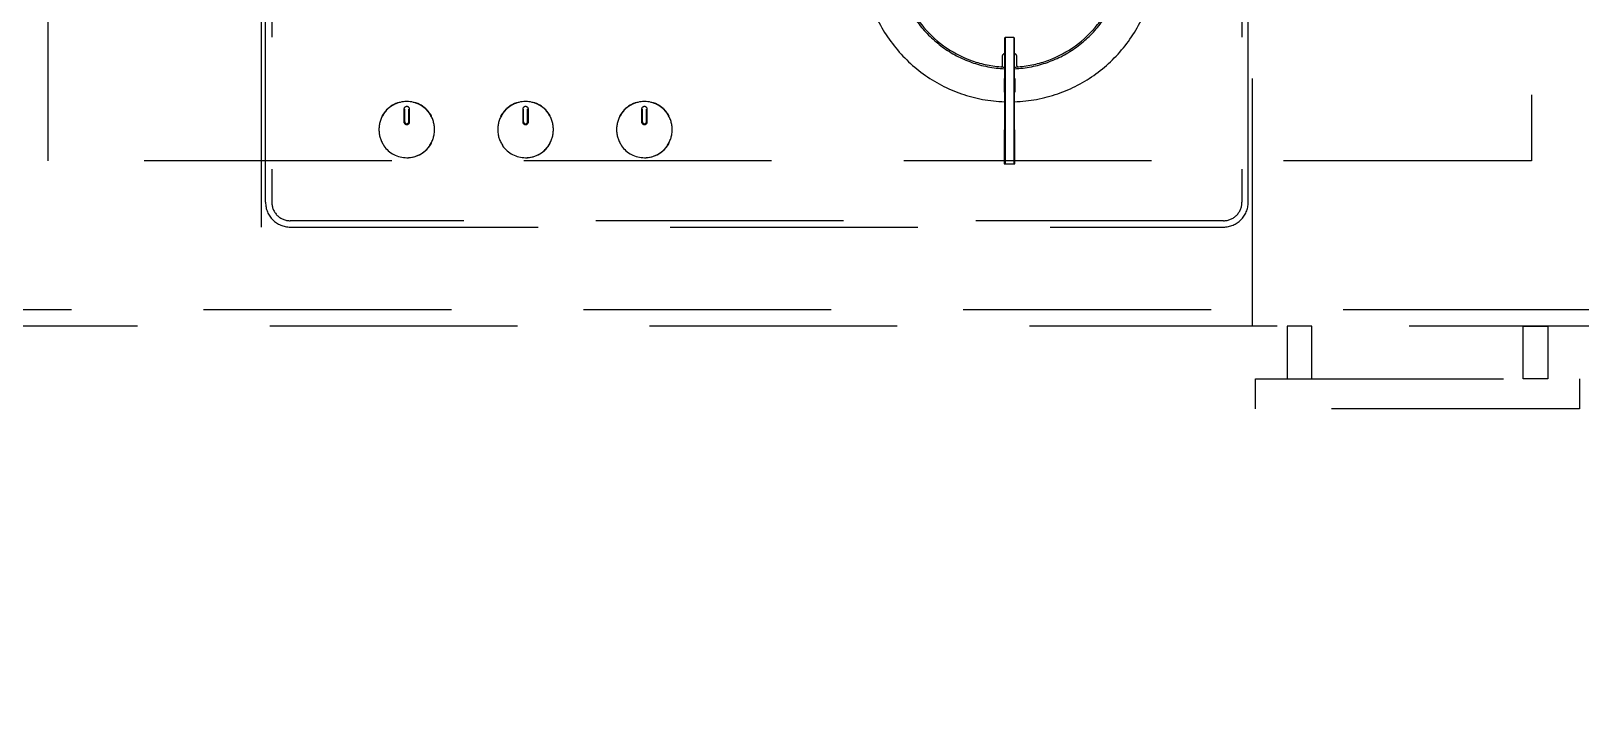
# Model space of a CAD drawing. Header units: millimetres. Extents: x 7086022 to 7120578, y 229555 to 276126.
# Drawn here: x 7107064 to 7108002, y 246333 to 246749 of the extents above; entities that cross this region are included whole.
import ezdxf
from ezdxf.xclip import XClip

# ---------------------------------------------------------------- set-up
doc = ezdxf.new("R2010")
doc.units = ezdxf.units.MM
doc.header["$LTSCALE"] = 100
doc.header["$XCLIPFRAME"] = 2
doc.linetypes.add('U-84D-EX$0$HID', pattern=[2.3, 1.5, -0.8])
doc.layers.add('BP', color=7, linetype='Continuous')
doc.layers.add('U-84D-EX$0$FUR_미설치가구', color=8, linetype='U-84D-EX$0$HID')

# ---------------------------------------------------------------- blocks, each defined once
blk = doc.blocks.new('U-84D-EX$0$84D_주방가구_1')
at = {"layer": 'U-84D-EX$0$FUR_미설치가구', "linetype": 'U-84D-EX$0$HID'}
for p, q in [((-565, -955, 0), (-365, -955, 0)), ((-550, -957.49, 0), (-70, -957.49, 0)), ((-70, -961.29, 0), (-550, -961.29, 0)), ((-565, -972.49, 0), (-565, -1537.49, 0)), ((-561.2, -1537.49, 0), (-561.2, -972.49, 0)), ((-515.46, -1028.99, 0), (-515.78, -1029.09, 0)), ((-498.08, -1028.1, 0), (-497.76, -1028.1, 0)), ((-497.76, -1028.1, 0), (-497.69, -1028.1, 0)), ((-496.21, -1029.09, 0), (-496.53, -1028.99, 0)), ((-493.7, -1041.29, 0), (-501.3, -1041.29, 0)), ((-523.01, -1042.99, 0), (-523.05, -1042.99, 0)), ((-523, -1042.99, 0), (-523.01, -1042.99, 0)), ((-501.3, -1044.19, 0), (-501.29, -1044.19, 0)), ((-501.28, -1044.69, 0), (-501.29, -1044.19, 0)), ((-501.28, -1044.69, 0), (-493.72, -1044.69, 0)), ((-493.72, -1044.69, 0), (-493.7, -1044.19, 0)), ((-493.7, -1044.19, 0), (-493.7, -1044.19, 0)), ((-515.46, -1056.99, 0), (-515.78, -1056.89, 0)), ((-514.23, -1057.88, 0), (-514.3, -1057.88, 0)), ((-514.23, -1057.88, 0), (-513.91, -1057.88, 0)), ((-498.08, -1057.88, 0), (-497.76, -1057.88, 0)), ((-497.76, -1057.88, 0), (-497.69, -1057.88, 0)), ((-496.21, -1056.89, 0), (-496.53, -1056.99, 0)), ((-515.46, -1100.94, 0), (-515.78, -1101.04, 0)), ((-498.08, -1100.05, 0), (-497.76, -1100.05, 0)), ((-497.76, -1100.05, 0), (-497.69, -1100.05, 0)), ((-496.21, -1101.04, 0), (-496.53, -1100.94, 0)), ((-523.01, -1114.94, 0), (-523.05, -1114.94, 0)), ((-523, -1114.94, 0), (-523.01, -1114.94, 0)), ((-493.7, -1113.24, 0), (-501.3, -1113.24, 0)), ((-501.3, -1116.14, 0), (-501.29, -1116.14, 0)), ((-501.28, -1116.64, 0), (-501.29, -1116.14, 0)), ((-501.28, -1116.64, 0), (-493.72, -1116.64, 0)), ((-493.72, -1116.64, 0), (-493.7, -1116.14, 0)), ((-493.7, -1116.14, 0), (-493.7, -1116.14, 0)), ((-515.46, -1128.94, 0), (-515.78, -1128.84, 0)), ((-514.23, -1129.83, 0), (-514.3, -1129.83, 0)), ((-514.23, -1129.83, 0), (-513.91, -1129.83, 0)), ((-498.08, -1129.83, 0), (-497.76, -1129.83, 0)), ((-497.76, -1129.83, 0), (-497.69, -1129.83, 0)), ((-496.21, -1128.84, 0), (-496.53, -1128.94, 0)), ((-515.46, -1172.88, 0), (-515.78, -1172.99, 0)), ((-498.08, -1172, 0), (-497.76, -1172, 0)), ((-497.76, -1172, 0), (-497.69, -1172, 0)), ((-496.21, -1172.99, 0), (-496.53, -1172.88, 0)), ((-523.01, -1186.89, 0), (-523.05, -1186.89, 0)), ((-523, -1186.89, 0), (-523.01, -1186.89, 0)), ((-493.7, -1185.19, 0), (-501.3, -1185.19, 0)), ((-501.3, -1188.09, 0), (-501.29, -1188.09, 0)), ((-501.28, -1188.59, 0), (-501.29, -1188.09, 0)), ((-501.28, -1188.59, 0), (-493.72, -1188.59, 0)), ((-493.72, -1188.59, 0), (-493.7, -1188.09, 0)), ((-493.7, -1188.09, 0), (-493.7, -1188.09, 0)), ((-515.46, -1200.89, 0), (-515.78, -1200.79, 0)), ((-496.21, -1200.79, 0), (-496.53, -1200.89, 0)), ((-514.23, -1201.78, 0), (-514.3, -1201.78, 0)), ((-514.23, -1201.78, 0), (-513.91, -1201.78, 0)), ((-498.08, -1201.78, 0), (-497.76, -1201.78, 0)), ((-497.76, -1201.78, 0), (-497.69, -1201.78, 0)), ((-526.7, -1405.49, 0), (-526.2, -1404.99, 0)), ((-526.7, -1405.49, 0), (-526.7, -1405.24, 0)), ((-526.7, -1405.49, 0), (-526.7, -1410.49, 0)), ((-526.7, -1405.49, 0), (-521.7, -1405.49, 0)), ((-509, -1404.74, 0), (-526.69, -1404.74, 0)), ((-521.7, -1404.99, 0), (-526.2, -1404.99, 0)), ((-467.2, -1404.99, 0), (-521.7, -1404.99, 0)), ((-521.7, -1405.49, 0), (-467.2, -1405.49, 0)), ((-506.5, -1404.74, 0), (-509, -1404.74, 0)), ((-483.3, -1404.89, 0), (-475.1, -1404.89, 0)), ((-483.3, -1404.99, 0), (-483.3, -1404.89, 0)), ((-475.1, -1404.89, 0), (-475.1, -1404.99, 0)), ((-452.6, -1404.99, 0), (-467.2, -1404.99, 0)), ((-467.2, -1405.49, 0), (-452.58, -1405.49, 0)), ((-466.99, -1403.74, 0), (-465.69, -1403.74, 0)), ((-465.69, -1403.74, 0), (-461.2, -1403.74, 0)), ((-460.2, -1404.74, 0), (-460.2, -1404.99, 0)), ((-450.7, -1404.99, 0), (-452.6, -1404.99, 0)), ((-452.58, -1405.49, 0), (-450.2, -1405.49, 0)), ((-450.2, -1405.49, 0), (-450.7, -1404.99, 0)), ((-450.2, -1410.49, 0), (-450.2, -1405.49, 0)), ((-521.7, -1410.49, 0), (-526.7, -1410.49, 0)), ((-526.2, -1410.99, 0), (-526.7, -1410.49, 0)), ((-526.7, -1410.74, 0), (-526.7, -1410.49, 0)), ((-526.69, -1411.24, 0), (-509, -1411.24, 0)), ((-526.2, -1410.99, 0), (-521.7, -1410.99, 0)), ((-467.2, -1410.49, 0), (-521.7, -1410.49, 0)), ((-521.7, -1410.99, 0), (-467.2, -1410.99, 0)), ((-509, -1411.24, 0), (-506.5, -1411.24, 0)), ((-483.3, -1411.09, 0), (-483.3, -1410.99, 0)), ((-475.1, -1411.09, 0), (-483.3, -1411.09, 0)), ((-475.1, -1410.99, 0), (-475.1, -1411.09, 0)), ((-452.58, -1410.49, 0), (-467.2, -1410.49, 0)), ((-467.2, -1410.99, 0), (-452.6, -1410.99, 0)), ((-465.69, -1412.24, 0), (-466.99, -1412.24, 0)), ((-461.2, -1412.24, 0), (-465.69, -1412.24, 0)), ((-460.2, -1410.99, 0), (-460.2, -1411.24, 0)), ((-452.6, -1410.99, 0), (-450.7, -1410.99, 0)), ((-450.2, -1410.49, 0), (-452.58, -1410.49, 0)), ((-450.7, -1410.99, 0), (-450.2, -1410.49, 0)), ((-625, -1555, 0), (-415, -1555, 0)), ((-625, -1555, 0), (-425, -1555, 0)), ((-70, -1548.69, 0), (-550, -1548.69, 0)), ((-550, -1552.49, 0), (-70, -1552.49, 0))]:
    blk.add_line(p, q, dxfattribs=at)
blk.add_lwpolyline([(-3375, -700), (-3375, -25), (-25, -25), (-25, -4110), (-425, -4110), (-425, -2500), (-2280, -2500), (-2280, -1800), (-625, -1800), (-625, -700)], close=True, dxfattribs=at)
blk.add_lwpolyline([(-3375, -690), (-615, -690), (-615, -1810), (-2270, -1810), (-2270, -2490), (-345, -2490)], dxfattribs=at)
at = {"layer": 'U-84D-EX$0$FUR_미설치가구', "linetype": 'U-84D-EX$0$HID', "elevation": 0}
for points in [[(-525, -825.94), (-25, -825.94), (-25, -1723.94), (-525, -1723.94)], [(-657, -1557), (-657, -1753), (-675, -1753), (-675, -1557)], [(-657, -1576), (-657, -1591), (-625, -1591), (-625, -1576)], [(-657, -1734), (-657, -1719), (-625, -1719), (-625, -1734)]]:
    blk.add_lwpolyline(points, close=True, dxfattribs=at)
at = {"layer": 'U-84D-EX$0$FUR_미설치가구', "linetype": 'U-84D-EX$0$HID'}
for centre, radius, start, end in [((-550, -972.49, 0), 15, 90, 180), ((-550, -972.49, 0), 11.2, 90, 180), ((-506, -1042.99, 0), 17, 125.1532, 234.8468), ((-506, -1043.32, 0), 17.17, 56.57175, 123.42825), ((-506, -1042.99, 0), 17.02, 298.93882, 61.06118), ((-506, -1042.99, 0), 17.05, 299.15028, 60.84972), ((-506, -1042.99, 0), 17, 305.1532, 54.8468), ((-501.3, -1042.99, 0), 1.7, 89.97338, 180.38569), ((-493.7, -1042.99, 0), 1.7, 269.32519, 89.99716), ((-506, -1042.99, 0), 17.05, 180, 240.84972), ((-506, -1042.99, 0), 17.02, 180, 241.06118), ((-501.3, -1042.99, 0), 1.7, 180.294, 270.7087), ((-501.3, -1042.99, 0), 1.2, 90.00669, 180.20082), ((-501.3, -1042.99, 0), 1.2, 180.20155, 270.00398), ((-506, -1042.66, 0), 17.17, 236.57175, 303.42825), ((-506, -1114.94, 0), 17, 125.1532, 234.8468), ((-506, -1115.27, 0), 17.17, 56.57175, 123.42825), ((-506, -1114.94, 0), 17.02, 298.93882, 61.06118), ((-506, -1114.94, 0), 17.05, 299.15028, 60.84972), ((-506, -1114.94, 0), 17, 305.1532, 54.8468), ((-506, -1114.94, 0), 17.05, 180, 240.84972), ((-506, -1114.94, 0), 17.02, 180, 241.06118), ((-501.3, -1114.94, 0), 1.7, 89.97338, 180.38569), ((-501.3, -1114.94, 0), 1.7, 180.294, 270.7087), ((-501.3, -1114.94, 0), 1.2, 90.00669, 180.20082), ((-501.3, -1114.94, 0), 1.2, 180.20155, 270.00398), ((-493.7, -1114.94, 0), 1.7, 269.32519, 89.99716), ((-506, -1114.61, 0), 17.17, 236.57175, 303.42825), ((-506, -1186.89, 0), 17, 125.1532, 234.8468), ((-506, -1187.22, 0), 17.17, 56.57175, 123.42825), ((-506, -1186.89, 0), 17.02, 298.93882, 61.06118), ((-506, -1186.89, 0), 17.05, 299.15028, 60.84972), ((-506, -1186.89, 0), 17, 305.1532, 54.8468), ((-506, -1186.89, 0), 17.05, 180, 240.84972), ((-506, -1186.89, 0), 17.02, 180, 241.06118), ((-501.3, -1186.89, 0), 1.7, 89.97338, 180.38569), ((-501.3, -1186.89, 0), 1.7, 180.294, 270.7087), ((-501.3, -1186.89, 0), 1.2, 90.00669, 180.20082), ((-501.3, -1186.89, 0), 1.2, 180.20155, 270.00398), ((-493.7, -1186.89, 0), 1.7, 269.32519, 89.99716), ((-506, -1186.56, 0), 17.17, 236.57175, 303.42825), ((-400.2, -1407.99, 0), 89, 109.93168, 178.06832), ((-400.2, -1407.99, 0), 69, 110.49191, 177.50809), ((-400.2, -1407.99, 0), 68, 112.4942, 175.5058), ((-522.79, -1405.06, 0), 3.91, 175.38, 182.70979), ((-506.5, -1405.24, 0), 0.5, 30, 90), ((-400.2, -1407.99, 0), 68, 177.21964, 177.47142), ((-400.2, -1407.99, 0), 68, 175.5058, 177.21964), ((-466.99, -1402.74, 0), 1, 175.5058, 270), ((-461.2, -1404.74, 0), 1, 0, 90), ((-522.41, -1410.92, 0), 4.29, 177.61333, 184.29689), ((-506.5, -1410.74, 0), 0.5, 270, 330), ((-400.2, -1407.99, 0), 89, 181.93168, 250.06832), ((-400.2, -1407.99, 0), 69, 182.49191, 249.50809), ((-400.2, -1407.99, 0), 68, 182.52858, 182.78036), ((-400.2, -1407.99, 0), 68, 182.78036, 184.49403), ((-466.99, -1413.24, 0), 1, 90, 184.4942), ((-400.2, -1407.99, 0), 68, 184.4942, 247.5058), ((-461.2, -1411.24, 0), 1, 270, 0), ((-550, -1537.49, 0), 15, 180, 270), ((-550, -1537.49, 0), 11.2, 180, 270)]:
    blk.add_arc(centre, radius, start, end, dxfattribs=at)
for points in [[(-501.3, -1041.79, 0), (-498.75, -1041.79, 0), (-496.21, -1041.79, 0), (-493.7, -1041.79, 0)], [(-501.29, -1044.19, 0), (-498.75, -1044.19, 0), (-496.21, -1044.19, 0), (-493.7, -1044.19, 0)], [(-501.3, -1113.74, 0), (-498.75, -1113.74, 0), (-496.21, -1113.74, 0), (-493.7, -1113.74, 0)], [(-501.29, -1116.14, 0), (-498.75, -1116.14, 0), (-496.21, -1116.14, 0), (-493.7, -1116.14, 0)], [(-501.3, -1185.69, 0), (-498.75, -1185.69, 0), (-496.21, -1185.69, 0), (-493.7, -1185.69, 0)], [(-501.29, -1188.09, 0), (-498.75, -1188.09, 0), (-496.21, -1188.09, 0), (-493.7, -1188.09, 0)]]:
    blk.add_open_spline(points, degree=3, dxfattribs=at)
blk = doc.blocks.new('U-84D-EX', base_point=(0, 0))
blk.add_blockref('U-84D-EX$0$84D_주방가구_1', (-200, -135))

msp = doc.modelspace()

# ---------------------------------------------------------------- block references
at = {"layer": 'BP'}
ref = msp.add_blockref('U-84D-EX', (7106113.06, 247394.92), dxfattribs=dict(at, rotation=90))
XClip(ref).set_block_clipping_path([(324.9999999999, 0), (324.9999999967, -2999.9999999991), (2544.9999999997, -2999.9999999991), (2544.9999999997, -1934.9999999991), (6614.9999999999, -1934.9999999991), (6614.9999999999, -10964.9999999991), (-9540.0000000001, -10964.9999999991), (-9540.0000000001, -17.3253110833)])

doc.saveas('drawing.dxf')
